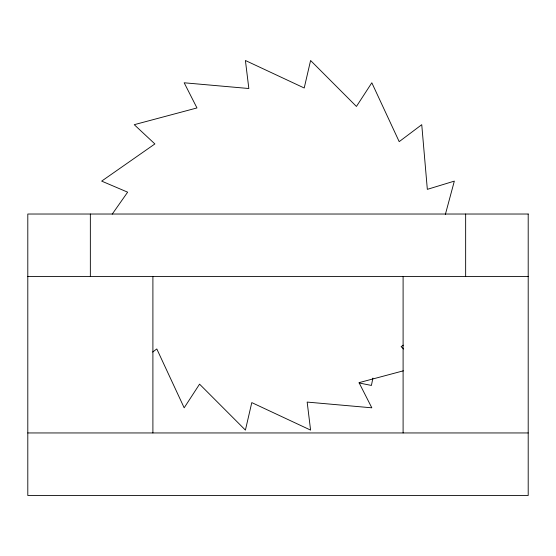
<?xml version="1.0" encoding="UTF-8"?>
<svg xmlns="http://www.w3.org/2000/svg" width="556" height="556" viewBox="0 0 556 556"><rect width="100%" height="100%" fill="white"/><g stroke="black" fill="none" stroke-linecap="round" stroke-linejoin="round"><path stroke-width="0.83" d="M372.895 378.087L371.429 385.44L359.176 382.994M445.335 214.553L454.335 181.117L427.335 189.353L421.747 124.683L399.194 141.648L371.825 82.788L356.438 106.453L310.589 60.5L304.215 88.001L245.411 60.5L248.838 88.515L184.175 82.788L196.97 107.947L134.253 124.683L154.881 143.941L101.665 181.117L127.644 192.167L112.229 214.13M152.705 352.031L156.806 348.946L184.175 407.812L199.562 384.147L245.411 430.101L251.785 402.6L310.589 430.101L307.162 402.085L371.825 407.812L359.03 382.653L403.35 370.824M403.246 345.165L401.119 346.652L403.621 348.987M27.8 276.575L528.2 276.575M27.8 432.95L528.2 432.95M465.65 214.025L465.65 276.575M403.1 276.575L403.1 432.95M152.9 276.575L152.9 432.95M90.35 214.025L90.35 276.575M528.2 214.025L27.8 214.025L27.8 495.5L528.2 495.5L528.2 214.025"/></g></svg>
